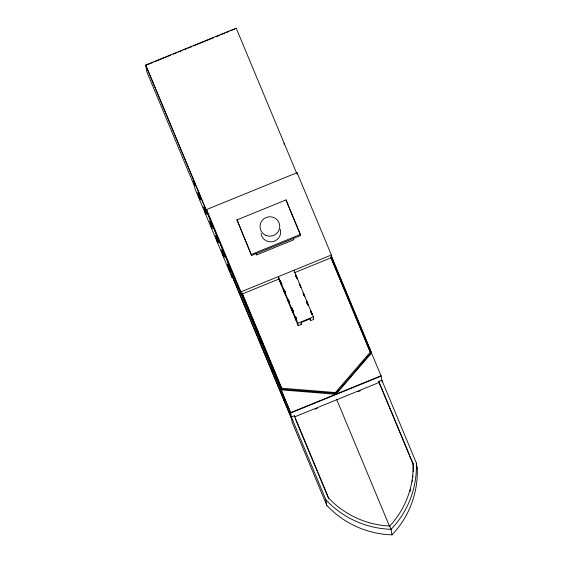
<?xml version="1.0" encoding="UTF-8"?>
<svg xmlns="http://www.w3.org/2000/svg" width="563" height="563" viewBox="0 0 563 563"><rect width="100%" height="100%" fill="white"/><g stroke="black" fill="none" stroke-linecap="round" stroke-linejoin="round"><path stroke-width="0.84" d="M204.418 208.613L204.137 207.184L204.686 206.959M204.411 207.071L204.658 207.515M205.094 211.984L204.594 209.922L204.833 210.386M205.171 209.591L205.776 213.581M205.453 211.019L205.347 209.204M216.818 240.049L216.678 238.818M216.811 238.508L217.592 240.422M217.276 239.486L216.544 236.847L216.79 237.326M217.339 239.592L217.578 240.148L217.388 239.803M222.343 251.619L222.061 250.183L222.666 250.007M222.336 250.078L222.716 250.816M222.8 254.377L223.384 254.026L222.878 251.992M223.828 255.243L223.004 252.315M223.377 252.484L223.652 253.934L223.279 253.167M228.465 266.412L227.931 264.153M227.86 264.096L228.219 265.623L228.867 265.729M228.494 267.122L228.304 266.778L228.874 268.987M228.494 267.284L228.74 267.728M229.338 267.629L229.528 268.818L229.141 267.911M229.43 269.417L229.978 271.584L229.795 271.232M259.839 341.642L259.466 339.813M259.606 339.496L259.846 339.939M285.532 293.604L285.483 293.119M272.077 371.031L272.598 372.143L272.323 370.686M291.81 307.679L291.901 308.221M311.67 313.661L311.979 314.274L311.86 313.809M371.496 352.269L335.97 393.354L336.09 394.093L371.615 353.001L331.67 256.756L330.762 257.129L370.348 352.093L335.379 392.545L281.725 388.21L242.132 293.246L241.224 293.619L290.642 412.609L292.274 422.546L326.786 505.335A93.001 91.326 -9.3 0 0 392.003 534.85A93.001 91.326 -9.3 0 0 417.239 468.472L416.331 462.941L381.82 380.159L378.815 381.376L379.005 382.509L413.284 464.735L413.312 470.063A89.756 88.138 -9.3 0 1 413.256 471.731M337.216 391.292L338.363 389.969M359.581 365.429L360.728 364.106M363.015 361.453L364.162 360.123M366.457 357.47L368.181 355.485M326.786 505.335L325.886 499.803L291.367 417.014L294.365 415.797L328.644 498.016L332.423 501.816A89.756 88.138 -9.3 0 0 385.296 525.751L389.73 526.039L392.664 522.745A89.756 88.138 -9.3 0 0 413.129 468.93L413.094 463.595L378.815 381.376M194.65 186.522L146.844 71.853L145.726 65.012L236.179 28.15L296.652 173.214M146.591 65.048L153.052 62.416M154.67 61.761L170.821 55.174M173.242 54.189L176.472 52.873M178.091 52.211L182.123 50.571M183.742 49.91L186.163 48.925M187.782 48.263L191.821 46.616M193.433 45.962L213.623 37.735M216.044 36.75L219.274 35.427M220.893 34.772L224.933 33.126M226.544 32.471L228.965 31.479M230.584 30.824L234.623 29.177M198.542 194.552L198.162 193.531L198.711 193.306M198.662 194.882L198.338 193.954L198.985 194.059M199.098 195.945L199.471 196.712L199.246 194.545M199.119 197.648C198.253 196.959 199.457 195.945 199.541 197.092M199.795 199.253L199.703 197.31M204.32 208.289L204.862 208.064L205.192 208.993M204.587 209.95L205.192 209.767L205.72 210.935M205.277 209.915L205.819 209.689M207.015 212.026L206.614 209.542L297.06 172.679L331.389 255.004L331.797 257.495M205.08 210.281L205.622 211.484L205.453 210.344L206.002 210.119M204.77 211.055L205.291 211.421M205.53 212.082L206.459 213.56M205.664 213.349L206.072 214.243L205.903 213.103L206.452 212.884M210.492 223.222L210.661 221.294M211.294 225.151L211.526 224.137M211.364 225.256L211.216 224.911L211.597 225.812L211.428 224.672L211.934 224.299M211.069 226.312L211.055 224.616M211.357 227.037L211.878 228.142L211.653 225.974M237.009 219.88L286.046 199.9L300.452 234.447L300.628 235.531L251.591 255.511L237.009 219.88L251.591 255.511M216.537 238.613L217.086 238.395M217.227 238.585L217.304 237.875M216.72 239.725L217.592 240.985M218.226 241.126L217.677 241.344L217.853 242.477L217.614 242.013M218.402 241.548L217.797 241.569M223.201 252.921L223.666 252.337M223.926 253.118L223.342 253.188M223.462 256.045L223.828 256.812L223.926 255.567M224.011 257.214L223.814 256.059L224.384 255.883M251.415 254.434L300.452 234.447M256.024 253.301L256.686 254.884L293.844 239.739L293.59 238.177M229.113 267.918L229.352 268.382L229.451 267.136M229.437 270.381L229.803 271.148L229.577 268.98M145.726 65.012L241.344 294.358L240.936 291.866L331.389 255.004M242.153 294.027L278.805 279.093L278.396 276.602L297.82 323.19L298.221 325.674L301.423 324.372L301.121 322.529L310.255 318.806L310.558 320.65L313.753 319.348L313.352 316.856L293.928 270.275M294.336 272.759L330.981 257.826M297.82 323.19L313.352 316.856M259.332 339.609L259.881 339.383M259.508 340.714L260.057 340.488L260.38 341.417M260.127 342.36L260.641 343.472L260.472 342.339L261.014 342.114M260.402 343.008L260.817 343.909L260.648 342.768L261.197 342.543M271.788 370.306C270.923 369.624 272.126 368.603 272.211 369.757M272.422 371.01L272.499 370.299M283.618 398.646L283.414 398.048L284.062 398.154M284.174 400.04L284.547 400.807L284.646 399.561M281.043 389.124L335.97 393.354M290.642 412.609L335.647 394.269L335.527 393.537M336.09 394.093L381.095 375.753L382.129 382.038M379.005 382.509L294.555 416.93L294.365 415.797M315.062 409.174L317.49 408.182M357.871 391.728L360.292 390.743M281.162 389.863L335.647 394.269M280.641 280.972L280.698 281.345M204.144 207.156L204.918 209.105M215.981 235.482L216.093 236.53M221.956 249.817L222.068 250.866M296.047 275.786L295.596 274.969M297.018 278.516L297.222 278.889L296.624 277.186M299.467 284.034L299.551 284.554M304.344 296.054L304.259 295.533M306.934 301.951L306.891 302.113M308.221 305.392L308.425 305.765L308.278 305.195M280.557 281.261L280.437 281.451M280.198 281.401L280.149 281.563M293.013 311.402L292.514 310.516M292.837 311.226L292.746 310.706M198.486 192.778L198.957 193.82M198.296 193.053L198.338 193.954M198.746 195.818L198.795 196.719M206.128 213.63L204.904 210.492M210.696 224.482L210.745 225.39M215.96 235.433L216.333 236.291M216.22 236.052L216.466 237.558M217.402 239.008C217.431 237.502 215.53 237.846 216.544 239.296M221.935 249.768L222.308 250.626M222.659 252.498L223.49 254.392M222.652 253.153L222.695 254.054M227.909 264.103L228.282 264.962M229.465 268.727L228.515 268.072M271.415 368.476L271.465 369.384M283.372 397.147L283.414 398.048M295.772 275.089L295.378 274.322L295.533 274.899M300.748 287.475L300.353 286.588M303.344 293.309L303.52 293.703M304.301 296.039L304.696 296.807L304.379 295.779M306.976 301.965L306.582 301.198L306.898 302.225M307.933 304.703L307.757 304.301M311.958 314.351L311.557 313.464M280.705 281.57L280.318 280.986L280.515 281.416M281.704 284.322L281.31 283.639M280.339 281.718L279.846 280.656L280.283 281.929M284.294 290.219L284.611 290.923L284.216 290.248M281.197 284.153L281.69 285.216L281.092 283.513M284.934 293.112L285.244 293.724L285.124 293.267M289.171 302.24L288.038 299.727M287.813 299.636L287.32 298.573L287.749 299.847M291.908 308.447L291.599 307.834L291.937 309.115M291.838 308.475L291.557 308.052M293.098 311.121L292.774 310.41M288.664 302.071L289.164 303.133L288.559 301.43M291.55 308.594L291.268 308.172M295.427 317.124L296.483 319.664M292.401 311.029L292.894 312.092L292.464 310.818M296.138 319.988L296.631 321.051L296.328 320.143M198.401 193.292L197.993 192.391L198.162 193.531M199.619 196.374L198.83 194.298M204.383 207.627L203.968 206.727L204.517 208.887M198.859 196.051L198.443 195.157L198.992 197.317M205.136 209.563L205.453 210.344M200.069 199.14L199.393 197.536M210.52 221.611L211.456 224.046M199.689 199.013L200.097 199.914L199.07 196.607M206.318 213.363L205.931 212.476M211.153 223.926L211.428 224.672M217.163 239.247L217.409 239.852M223.8 253.596L223.553 253.061M211.639 227.677L212.054 228.578L210.836 224.173M216.516 238.402L216.783 239.057M217.86 242.618L217.48 241.71M222.491 252.738L222.758 253.392M229.197 268.157L229.422 268.762M223.588 256.348L223.835 256.946M228.472 267.073L228.867 268.023M229.57 270.683L229.817 271.282M259.578 340.052L259.163 339.151L259.712 341.312M260.789 343.134L259.839 340.608M271.69 368.364L272.232 369.617M271.528 368.716L271.113 367.815L271.662 369.982M272.738 371.798L272.063 370.201M283.478 397.387L283.069 396.486L283.738 398.977M284.308 400.342L284.723 401.243L284.174 399.076M299.502 284.048L299.973 285.195M296.729 277.826L296.363 276.975M299.783 284.744L299.157 283.52M300.29 286.384L300.776 287.397L300.656 286.933M307.081 302.268L307.257 302.662M310.924 311.416L310.502 310.614L310.621 311.072M310.53 311.339L310.699 311.74M310.452 311.367L310.628 311.768M281.57 283.534L281.746 283.928M281.38 283.611L281.556 284.005M280.24 281.416L280.515 282.112M285.047 292.598L285.216 292.992M295.723 317.025L295.941 317.525M284.252 291.071L283.583 289.614L284.019 290.888M284.758 292.718L285.427 294.175L284.991 292.901M287.707 299.333L287.989 300.03M292.584 310.487L292.76 310.882M295.645 317.405L295.821 317.799M291.725 308.988L291.05 307.532L291.36 308.44M292.225 310.635L292.507 311.332M295.455 317.947L294.787 316.49L295.089 317.398M198.852 192.778L199.084 193.369M198.303 193.003L198.535 193.595M205.755 210.358L205.481 209.71M198.753 195.762L198.992 196.353M210.492 222.258L209.943 221.055L210.759 223.905M211.259 224.208L211.428 224.602M216.607 236.179L217.036 237.185M211.463 224.806L210.386 221.407M216.213 235.953L216.466 236.594M204.967 210.689L204.418 209.485L204.967 211.653M217.438 239.134L217.156 238.494M199.555 198.711L199.788 199.302M210.71 224.433L211.09 225.369M222.188 250.289L222.441 250.929M228.557 264.849L228.838 265.497M210.942 225.024L210.393 223.821L210.942 225.988M205.53 213.046L205.762 213.637M218.162 241.787L217.733 240.781M228.163 264.624L228.416 265.264M216.664 238.719L216.917 239.359M223.237 253.871L222.857 252.942M229.387 267.805L228.712 265.968L228.93 266.461M222.638 253.054L223.729 255.933M228.979 267.615L229.218 268.206M229.845 270.571L228.979 268.234M260.95 342.783L260.676 342.135M259.473 339.756L259.705 340.348M271.422 368.427L271.802 369.363M283.752 397.274L284.034 397.921M272.225 371.376L272.766 372.572L272.225 370.412M283.379 397.098L283.611 397.689M284.582 400.23L283.907 398.393M295.983 275.581L296.244 276.236M303.457 293.499L303.71 294.153M307.194 302.458L307.447 303.112M296.377 277.066L296.617 277.629M303.83 294.892L304.027 295.343M311.184 312.071L310.361 310.396M295.758 275.905L296.152 276.834M303.844 294.984L304.083 295.547M307.82 304.506L307.335 303.351M303.161 293.851L303.422 294.273M288.847 301.001L289.037 301.451M288.277 299.917L288.538 300.339M296.511 319.369L296.124 318.44M285.117 292.57L284.16 290.107M288.657 301.078L288.854 301.529M280.451 281.908L280.712 282.57M284.442 291.528L283.794 290.255M280.831 283.309L281.507 284.765L281.387 284.308M287.925 299.826L288.179 300.487M291.662 308.784L291.916 309.446M281.085 283.963L280.367 282.218M284.561 292.267L284.822 292.922M295.645 318.405L295.005 317.131M288.552 301.881L287.841 300.135M292.035 310.185L292.288 310.839M296.025 319.798L295.308 318.053M199.647 195.72L199.211 194.657M198.479 193.398L198.683 193.932M204.453 207.733L205.023 209.126M217.578 238.726L217.283 238.015M216.382 236.347L216.614 236.939M198.957 195.6L199.161 196.142M222.364 250.683L222.589 251.274M200.104 198.486L199.809 197.782M204.932 209.936L205.136 210.478M228.339 265.018L228.564 265.602M198.929 196.163L199.133 196.698M210.907 224.271L211.111 224.806M216.882 238.606L217.093 239.141M259.979 340.235L260.922 343.331M222.857 252.977L223.068 253.477M229.042 267.812L228.451 266.362M211.779 227.269L211.343 226.199M216.839 239.113L217.065 239.704M222.814 253.449L223.004 254.061M229.986 270.156L229.69 269.452M259.649 340.158L260.648 342.768M272.774 371.151L272.337 370.088M199.408 198.366L199.612 198.908M228.789 267.784L229.38 269.227M271.598 368.821L271.985 369.75M205.382 212.701L205.586 213.236M211.568 227.572L211.181 226.643M217.543 241.907L216.783 240.028M283.555 397.492L283.759 398.027M223.314 255.701L223.518 256.242M260.331 342.902L259.944 341.973M229.289 270.036L229.493 270.578M284.034 399.695L284.238 400.237M331.164 256.2L381.158 376.119L290.705 412.982L145.782 65.378M416.226 466.037L417.239 468.472M288.903 207.402L286.046 199.9M289.572 209.014L300.628 235.531M310.558 320.65L309.981 318.524M389.73 526.039L391.095 529.319L392.003 534.85M336.78 399.723L389.575 526.363M301.05 323.479L301.423 324.372M278.805 279.093L298.221 325.674M295.223 418.541L317.068 470.935M317.743 472.547L328.496 498.339M206.614 209.542L240.936 291.866M291.648 418.717L231.14 273.583L230.197 267.847M231.541 274.667L291.676 418.9M307.433 303.021L307.672 303.619M311.163 311.979L311.409 312.578M299.959 285.103L300.206 285.701M303.696 294.062L303.943 294.66M311.107 312.331L311.304 312.81M296.222 276.144L296.905 277.862M311.072 312.31L311.318 312.901M300.1 285.934L299.713 284.984M307.159 303.232L307.356 303.71M307.088 303.26L307.278 303.738M295.878 276.384L296.075 276.862M307.081 303.492L307.278 303.971M296.18 318.088L296.427 318.679M284.977 291.212L285.223 291.803M292.471 309.77L292.274 309.298L292.394 309.805M284.808 291.381L285.11 292.042M280.993 282.45L281.268 282.893M284.73 291.409L284.927 292.12M291.901 309.354L292.373 310.53M295.631 318.313L296.314 320.03M284.428 291.437L284.674 292.028M288.165 300.396L288.411 300.987M295.575 318.665L296.419 320.41M280.691 282.478L280.937 283.069M291.803 309.678L292.049 310.276M284.336 291.761L284.582 292.352M283.745 397.942L283.942 398.421M283.851 399.308L284.048 399.786M229.387 267.052L229.092 266.327M271.901 370.644L272.091 371.116M228.529 265.469L228.747 265.996M204.932 208.155L205.221 208.88M222.554 251.133L222.765 251.661M210.618 222.519L211.005 223.462M205.643 210.724L205.84 211.195L205.657 210.808M210.78 222.969L210.119 221.491L210.295 222.624M198.866 194.326L198.711 194.165M205.206 209.823L204.805 208.634M228.634 266.834L228.852 267.362M216.685 238.163L216.896 238.691M223.863 255.482L223.342 254.159M205.382 210.921L205.805 211.969M210.921 224.356L210.541 223.412M211.906 226.812L211.618 226.094M223.004 253.899L223.405 254.891M198.971 195.692L198.591 194.742M199.555 196.951L199.098 194.981M204.946 210.027L204.566 209.077M217.029 239.564L217.248 240.091M211.076 225.277L211.266 225.756M199.119 196.614L199.316 197.085M229.085 269.6L229.303 270.127M223.11 255.264L223.328 255.792M217.135 240.929L217.353 241.457M205.206 212.314L205.396 212.786M199.422 198.458L199.042 197.507M307.644 303.591L307.905 304.203M303.907 294.632L304.175 295.244M307.102 302.76L307.37 303.373M303.373 293.802L303.605 294.386M295.899 275.884L296.166 276.496M288.925 300.741L289.192 301.353M288.735 300.811L289.143 302.106M284.998 291.852L285.188 292.324M288.467 300.6L288.115 299.699M284.73 291.641L284.245 290.374M284.927 291.887L285.117 292.359M288.376 300.959L288.981 302.683L287.468 299.143M291.571 309.094L291.838 309.706M284.639 292L284.906 292.612M280.902 283.041L281.373 284.195M284.104 291.177L284.371 291.789M284.456 398.168L284.674 398.667M284.181 398.28L284.618 399.449L284.287 398.752M283.661 398.836L283.879 399.336M271.957 369.722L272.175 370.222M271.711 370.173L271.929 370.665M259.761 341.502L259.979 342.001M228.986 265.856L229.127 266.215M223.011 251.52L223.152 251.879M223.117 251.992L223.258 252.351M211.329 222.744L211.477 223.103M222.744 251.612L222.983 252.463M216.769 237.276L216.98 237.797M222.469 252.034L222.709 252.576M216.495 237.699L216.734 238.24M217.487 239.951L217.628 240.31M228.902 269.128L229.141 269.677M217.227 240.042L217.431 240.556M217.318 240.535L218.127 242.364L217.754 240.64M222.927 254.793L223.166 255.342M211.238 225.728L211.456 226.227M205.784 212.117L205.516 211.428M216.945 240.464L217.156 240.978M210.991 226.178L211.209 226.671M199.281 197.064L199.752 198.345M205.016 211.843L205.235 212.335M311.564 313.021L311.846 313.697M307.827 304.062L308.116 304.738M310.635 311.184L310.839 311.719M303.161 293.267L303.45 293.942M300.361 286.145L300.642 286.82M299.636 284.843L299.263 283.858M295.814 275.596L295.976 276.025M295.934 317.968L295.638 317.18M292.922 310.312L293.126 310.846M296.032 319.348L296.483 320.481M288.298 299.622L288.467 300.051M288.925 301.282L289.086 301.712M295.103 317.511L295.385 318.194M292.296 310.389L292.746 311.522M281.641 283.288L281.803 283.724M291.367 308.552L291.655 309.235M281.451 283.365L281.746 284.16M281.38 283.4L281.767 284.456M284.829 292.471L285.11 293.154M280.571 281.81L280.733 282.239M284.181 291.317L283.731 290.184M280.163 281.676L280.444 282.359M284.048 398.752L284.287 399.315M284.012 398.864L283.689 397.942M272.337 370.651L271.739 369.272M260.768 341.326L260.817 341.516M260.219 341.551L260.514 342.339M228.965 266.003L229.422 267.024M228.852 266.327L229.359 267.678M223.279 252.21L222.892 251.394M228.543 266.552L228.156 265.574M222.842 252.104L222.547 251.302M229.31 269.093L229.549 269.656M229.275 269.205L228.951 268.277M222.308 251.605L222.568 252.217M216.903 237.656L217.142 238.226M228.74 268.699L229 269.318M211.202 223.208L211.428 223.814M223.328 254.757L223.574 255.321M216.333 237.269L216.593 237.882M210.928 223.321L211.167 223.891M222.758 254.363L223.018 254.983M204.946 208.993L205.192 209.556M200.048 197.331L200.217 197.761M204.397 208.648L204.643 209.218M198.816 194.446L199.211 195.22M311.726 313.45L312.127 314.485M310.473 310.734L310.755 311.43M307.996 304.492L308.123 304.85M307.708 304.611L307.834 304.97L307.63 304.639M303.154 293.154L303.288 293.513M300.522 286.574L300.804 287.278M295.455 317.25L296.497 319.84L295.378 317.286M292.823 310.67L293.041 311.304M291.718 308.292L291.845 308.658M294.942 317.06L295.223 317.764M291.205 308.102L291.486 308.805M284.435 290.304L284.568 290.663M228.979 266.651L229.225 267.256M228.606 268.34L228.754 268.748M222.441 251.893L222.089 250.971M217.015 237.333L216.818 236.734L216.115 236.636M223.455 255.081L223.701 255.686M217.029 237.987L217.276 238.585M222.631 254.004L222.899 254.652M216.199 236.903L216.354 237.319M217.48 240.746L217.649 241.231M211.048 223.652L211.385 224.517M205.622 209.091L205.791 209.57M216.656 239.669L216.924 240.324M211.505 226.417L211.702 227.016M205.073 209.316L205.319 209.915M300.368 287.053L300.494 287.482M296.687 319.995L296.736 320.481L296.617 320.023M285.413 293.147L285.54 293.576M222.195 251.288L222.047 250.816M223.553 255.356L223.792 255.954M217.578 241.027L217.818 241.618M205.776 212.68L205.903 213.103M228.536 268.122L228.296 266.806M413.094 463.595L413.284 464.735M370.348 352.093L370.475 352.832L330.762 257.129M297.06 172.679L297.334 174.34M284.048 143.192L284.308 144.811M236.179 28.15L236.235 28.516M281.725 388.21L281.845 388.949L242.132 293.246M256.432 253.315L256.686 254.884M231.513 274.477L232.005 277.517L195.03 188.83L193.595 180.054M222.793 252.836L222.969 253.948M222.315 252.477L222.519 253.631M217.381 238.958L217.585 240.112M217.839 241.724L218.036 242.878M280.233 229.218A9.874 9.698 -9.3 0 1 272.9 241.618A9.874 9.698 -9.3 0 1 261.014 233.427M416.331 462.941A93.001 91.326 -9.3 0 1 391.095 529.319A93.001 91.326 -9.3 0 1 325.886 499.803M412.96 475.89A89.756 88.138 -9.3 0 1 412.785 477.551M412.461 480.035A89.756 88.138 -9.3 0 1 412.207 481.689M410.673 489.05A89.756 88.138 -9.3 0 1 410.019 491.478M266.06 235.433A9.874 9.698 -9.3 0 0 279.67 225.186A9.874 9.698 -9.3 0 0 263.906 218.775A9.874 9.698 -9.3 0 0 266.06 235.433"/></g></svg>
